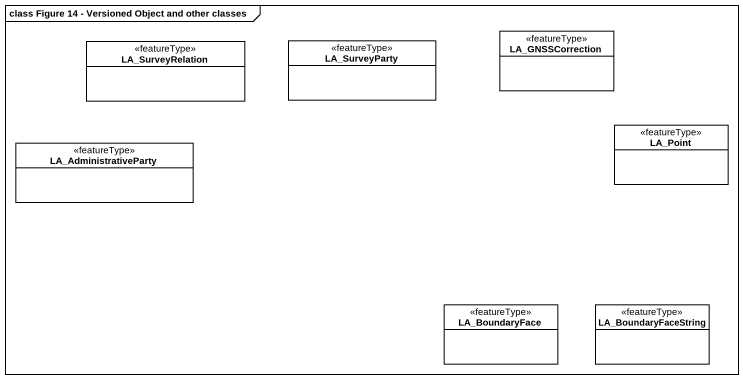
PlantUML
@startuml
mainframe class Figure 14 - Versioned Object and other classes
hide circle
hide empty members
class LA_GNSSCorrection <<featureType>> #FFFFFF
class LA_SurveyRelation <<featureType>> #FFFFFF
class LA_SurveyParty <<featureType>> #FFFFFF
class LA_AdministrativeParty <<featureType>> #FFFFFF
class LA_Point <<featureType>> #FFFFFF
class LA_BoundaryFace <<featureType>> #FFFFFF
class LA_BoundaryFaceString <<featureType>> #FFFFFF
@enduml
